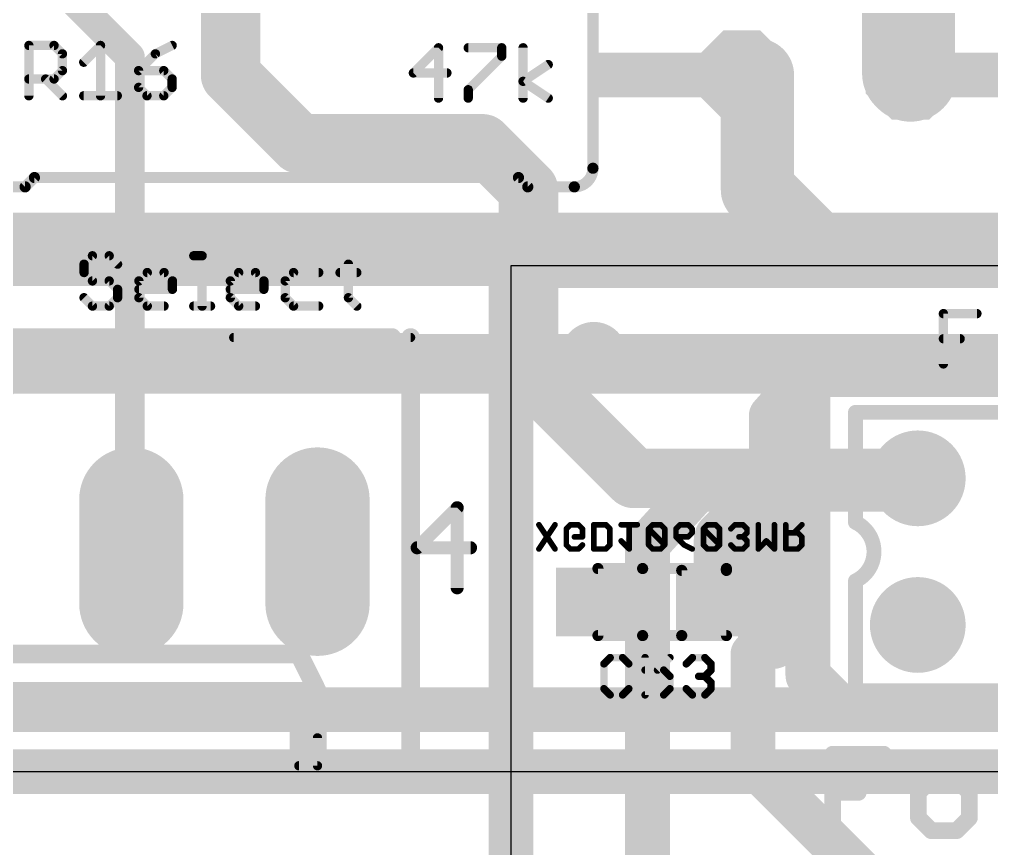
# Model space of a CAD drawing. Header units: inches. Extents: x -5 to 142, y -3 to 122.
# Drawn here: x 23.74 to 37.01, y 33.45 to 44.76 of the extents above; entities that cross this region are included whole.
import ezdxf

# ---------------------------------------------------------------- set-up
doc = ezdxf.new("R2010")
doc.units = ezdxf.units.IN
doc.header["$MEASUREMENT"] = 0
for name, color, linetype in [('1', 22, 'Continuous'), ('15', 22, 'Continuous'), ('16', 175, 'Continuous'), ('17', 82, 'Continuous'), ('18', 82, 'Continuous'), ('2', 175, 'Continuous'), ('20', 7, 'Continuous'), ('21', 253, 'Continuous'), ('22', 253, 'Continuous'), ('25', 253, 'Continuous'), ('26', 253, 'Continuous'), ('27', 253, 'Continuous'), ('51', 253, 'Continuous'), ('52', 253, 'Continuous')]:
    doc.layers.add(name, color=color, linetype=linetype)

# ---------------------------------------------------------------- blocks, each defined once
blk = doc.blocks.new('RECT')
blk.add_solid([(-0.5, -0.5), (0.5, -0.5), (-0.5, 0.5), (0.5, 0.5)])
blk = doc.blocks.new('LONGP100')
at = {"const_width": 1}
blk.add_lwpolyline([(-0.5, 0), (0.5, 0)], dxfattribs=at)
at = {"const_width": 0.5}
for points in [[(-0.5, 0.25, 1), (-0.5, -0.25)], [(0.5, -0.25, 1), (0.5, 0.25)]]:
    blk.add_lwpolyline(points, format="xyb", dxfattribs=at)
blk = doc.blocks.new('ROUNDP')
at = {"const_width": 0.5}
blk.add_lwpolyline([(0, -0.25, 1), (0, 0.25, 1), (0, -0.25)], format="xyb", dxfattribs=at)
blk = doc.blocks.new('OCTAGONP')
at = {"const_width": 0.5}
blk.add_lwpolyline([(-0.25, -0.1036), (-0.25, 0.1036), (-0.1036, 0.25), (0.1036, 0.25), (0.25, 0.1036), (0.25, -0.1036), (0.1036, -0.25), (-0.1036, -0.25), (-0.25, -0.1036), (-0.25, 0.1036)], dxfattribs=at)
blk = doc.blocks.new('ROUNDV')
at = {"const_width": 0.5}
blk.add_lwpolyline([(0, -0.25, 1), (0, 0.25, 1), (0, -0.25)], format="xyb", dxfattribs=at)

msp = doc.modelspace()

# ---------------------------------------------------------------- linework, layer by layer
msp.add_lwpolyline([(137, 106.5), (128, 106.5), (128, 85.5), (109.5, 85.5), (109.5, 80.5), (2, 80.5), (2, 34.5), (127, 34.5), (127, 9.5), (137, 9.5), (137, 34.5), (137, 80.5), (137, 85.5)], close=True)
at = {"layer": '1'}
for points, const_width in [([(26.625, 44), (26.625, 70.6875)], 0.8128), ([(35.875, 47.1875), (35.875, 44.025)], 1.27), ([(35.875, 44.025), (35.9, 44)], 1.27), ([(33.6, 44), (33.8125, 44)], 1), ([(33.8125, 44), (33.8125, 42.4375)], 1), ([(27.5625, 43.0625), (26.625, 44)], 0.8128), ([(30.0625, 43.0625), (27.5625, 43.0625)], 0.8128), ([(30.6875, 42.4375), (30.0625, 43.0625)], 0.8128), ([(30.6875, 39.9375), (30.6875, 42.4375)], 0.8128), ([(33.8125, 42.4375), (34.625, 41.625)], 1), ([(34.625, 41.625), (43.6875, 41.625)], 1), ([(30.45, 11.3), (30.45, 41.4)], 0.6096), ([(30.45, 41.4), (49.55, 41.4)], 0.6096), ([(32.125, 38.5), (30.6875, 39.9375)], 0.8128), ([(36, 38.5), (32.125, 38.5)], 0.8128), ([(35.85, 38.35), (36, 38.5)], 0.6096), ([(32.3125, 37.6), (33, 38.35)], 0.6096), ([(33, 38.35), (35.85, 38.35)], 0.6096), ([(32.3125, 19.35), (32.3125, 37.6)], 0.6096), ([(33.75, 36.1), (34, 36.35)], 0.6096), ([(33.75, 34.6), (33.75, 36.1)], 0.6096), ([(20.7812, 35.3438), (43.7188, 35.3438)], 0.6096), ([(35.3, 33.05), (33.75, 34.6)], 0.6096), ([(127, 34.5), (2, 34.5)], 0.4064)]:
    msp.add_lwpolyline(points, dxfattribs=dict(at, const_width=const_width))
for points, const_width in [([(36.0995, 44.2495, 1), (35.6505, 43.8005)], 0.635), ([(33.6, 44.25, 1), (33.6, 43.75)], 0.5), ([(34.0625, 44, 1), (33.5625, 44)], 0.5), ([(33.8125, 43.75, 1), (33.8125, 44.25)], 0.5), ([(35.6755, 43.7755, 1), (36.1245, 44.2245)], 0.635), ([(26.7687, 44.1437, 1), (26.4813, 43.8563)], 0.4064), ([(35.5575, 44.025, 1), (36.1925, 44.025)], 0.635), ([(26.4218, 44, 1), (26.8282, 44)], 0.4064), ([(27.5625, 43.2657, 1), (27.5625, 42.8593)], 0.4064), ([(27.4188, 42.9188, 1), (27.7062, 43.2062)], 0.4064), ([(30.2062, 43.2062, 1), (29.9188, 42.9188)], 0.4064), ([(30.0625, 42.8593, 1), (30.0625, 43.2657)], 0.4064), ([(30.8907, 42.4375, 1), (30.4843, 42.4375)], 0.4064), ([(33.9893, 42.6143, 1), (33.6357, 42.2607)], 0.5), ([(30.5438, 42.2938, 1), (30.8312, 42.5812)], 0.4064), ([(33.5625, 42.4375, 1), (34.0625, 42.4375)], 0.5), ([(34.625, 41.875, 1), (34.625, 41.375)], 0.5), ([(34.4482, 41.4482, 1), (34.8018, 41.8018)], 0.5), ([(30.6024, 41.4, 1), (30.2976, 41.4)], 0.3048), ([(30.45, 41.5524, 1), (30.45, 41.2476)], 0.3048), ([(30.8312, 40.0812, 1), (30.5438, 39.7938)], 0.4064), ([(30.4843, 39.9375, 1), (30.8907, 39.9375)], 0.4064), ([(32.125, 38.7032, 1), (32.125, 38.2968)], 0.4064), ([(36, 38.2968, 1), (36, 38.7032)], 0.4064), ([(31.9813, 38.3563, 1), (32.2687, 38.6437)], 0.4064), ([(36.1078, 38.3922, 1), (35.8922, 38.6078)], 0.3048), ([(33, 38.5024, 1), (33, 38.1976)], 0.3048), ([(33.1123, 38.247, 1), (32.8877, 38.453)], 0.3048), ([(35.7422, 38.4578, 1), (35.9578, 38.2422)], 0.3048), ([(35.85, 38.1976, 1), (35.85, 38.5024)], 0.3048), ([(32.4649, 37.6, 1), (32.1601, 37.6)], 0.3048), ([(32.2002, 37.703, 1), (32.4248, 37.497)], 0.3048), ([(34.1078, 36.2422, 1), (33.8922, 36.4578)], 0.3048), ([(33.6422, 36.2078, 1), (33.8578, 35.9922)], 0.3048), ([(33.9024, 36.1, 1), (33.5976, 36.1)], 0.3048), ([(33.8578, 34.7078, 1), (33.6422, 34.4922)], 0.3048), ([(33.5976, 34.6, 1), (33.9024, 34.6)], 0.3048)]:
    msp.add_lwpolyline(points, format="xyb", dxfattribs=dict(at, const_width=const_width))
at = {"layer": '15'}
for points, const_width in [([(24.4375, 45.0625), (25.25, 44.25)], 0.4064), ([(25.25, 44.25), (25.25, 37.52)], 0.4064), ([(34.5, 39.9375), (34.6875, 40.125)], 0.6096), ([(34.6875, 40.125), (37.75, 40.125)], 0.6096), ([(34.5, 35.8125), (34.5, 39.9375)], 0.6096), ([(25.25, 37.52), (25.27, 37.5)], 0.4064), ([(34.9688, 35.3438), (34.5, 35.8125)], 0.6096), ([(49.375, 35.3438), (34.9688, 35.3438)], 0.6096), ([(2, 34.5), (127, 34.5)], 0.6096)]:
    msp.add_lwpolyline(points, dxfattribs=dict(at, const_width=const_width))
for points, const_width in [([(25.3516, 44.25, 1), (25.1484, 44.25)], 0.2032), ([(25.1782, 44.1782, 1), (25.3218, 44.3218)], 0.2032), ([(34.6875, 40.2774, 1), (34.6875, 39.9726)], 0.3048), ([(34.7953, 40.0172, 1), (34.5797, 40.2328)], 0.3048), ([(34.3922, 40.0453, 1), (34.6078, 39.8297)], 0.3048), ([(34.6524, 39.9375, 1), (34.3476, 39.9375)], 0.3048), ([(25.3218, 37.5918, 1), (25.1782, 37.4482)], 0.2032), ([(25.1982, 37.4282, 1), (25.3418, 37.5718)], 0.2032), ([(25.1484, 37.52, 1), (25.3516, 37.52)], 0.2032), ([(34.6078, 35.9203, 1), (34.3922, 35.7047)], 0.3048), ([(34.3476, 35.8125, 1), (34.6524, 35.8125)], 0.3048), ([(34.9688, 35.4961, 1), (34.9688, 35.1914)], 0.3048), ([(34.861, 35.236, 1), (35.0765, 35.4515)], 0.3048)]:
    msp.add_lwpolyline(points, format="xyb", dxfattribs=dict(at, const_width=const_width))
at = {"layer": '16'}
for points, const_width in [([(43.0625, 41.625), (11.4375, 41.625)], 1), ([(30.45, 41.4), (49.55, 41.4)], 0.6096), ([(30.45, 11.3), (30.45, 41.4)], 0.6096), ([(22.73, 39.2925), (23.5, 40.0625)], 0.8128), ([(23.5, 40.0625), (41.75, 40.0625)], 0.8128), ([(34, 39.35), (34.5, 39.9125)], 0.6096), ([(34.5, 39.9125), (37.5, 39.9125)], 0.6096), ([(34, 36.35), (34, 39.35)], 0.6096), ([(33.3509, 37.6634), (34.1875, 38.5)], 0.8128), ([(34.1875, 38.5), (36, 38.5)], 0.8128), ([(33.3509, 36.8125), (33.3509, 37.6634)], 0.8128), ([(41.7812, 35.3438), (18.9062, 35.3438)], 0.6096), ([(127, 34.5), (2, 34.5)], 0.4064)]:
    msp.add_lwpolyline(points, dxfattribs=dict(at, const_width=const_width))
for points, const_width in [([(30.45, 41.5524, 1), (30.45, 41.2476)], 0.3048), ([(30.6024, 41.4, 1), (30.2976, 41.4)], 0.3048), ([(23.6437, 39.9188, 1), (23.3563, 40.2062)], 0.4064), ([(34.5, 40.0649, 1), (34.5, 39.7601)], 0.3048), ([(34.6139, 39.8113, 1), (34.3861, 40.0137)], 0.3048), ([(34.1524, 39.35, 1), (33.8476, 39.35)], 0.3048), ([(33.8861, 39.4512, 1), (34.1139, 39.2488)], 0.3048), ([(34.1875, 38.7032, 1), (34.1875, 38.2968)], 0.4064), ([(34.3312, 38.3563, 1), (34.0438, 38.6437)], 0.4064), ([(36, 38.2968, 1), (36, 38.7032)], 0.4064), ([(33.5541, 37.6634, 1), (33.1477, 37.6634)], 0.4064), ([(33.2072, 37.8071, 1), (33.4946, 37.5197)], 0.4064), ([(33.1477, 36.8125, 1), (33.5541, 36.8125)], 0.4064), ([(33.8476, 36.35, 1), (34.1524, 36.35)], 0.3048)]:
    msp.add_lwpolyline(points, format="xyb", dxfattribs=dict(at, const_width=const_width))
at = {"layer": '2', "const_width": 0.6096}
msp.add_lwpolyline([(127, 34.5), (2, 34.5)], dxfattribs=at)
at = {"layer": '20'}
for p, q in [((49.55, 41.4), (30.45, 41.4)), ((30.45, 41.4), (30.45, 11.3)), ((2, 34.5), (127, 34.5))]:
    msp.add_line(p, q, dxfattribs=at)
at = {"layer": '21'}
for points, const_width in [([(31.568, 45.27), (31.568, 42.73)], 0.1524), ([(23.948, 42.603), (23.821, 42.476)], 0.1524), ([(23.948, 42.603), (30.552, 42.603)], 0.1524), ([(30.552, 42.603), (30.679, 42.476)], 0.1524), ([(23.186, 42.476), (23.821, 42.476)], 0.1524), ([(31.314, 42.476), (30.679, 42.476)], 0.1524), ([(18.92, 40.421), (26.667, 40.421)], 0.254), ([(24.635, 40.421), (23.365, 40.421)], 0.254), ([(24.635, 39.786), (24.635, 40.421)], 0.254), ([(24.635, 40.421), (28.445, 40.421)], 0.254), ([(25.905, 40.421), (25.905, 39.786)], 0.254), ([(27.175, 40.421), (25.905, 40.421)], 0.254), ([(29.08, 40.421), (26.667, 40.421)], 0.127), ([(27.175, 39.786), (27.175, 40.421)], 0.254), ([(28.826, 40.421), (28.445, 40.421)], 0.254), ([(28.445, 40.421), (28.445, 39.786)], 0.254), ([(29.08, 37.5), (29.08, 40.421)], 0.254), ([(25.905, 39.786), (24.635, 39.786)], 0.254), ([(28.445, 39.786), (27.175, 39.786)], 0.254), ([(44.85, 39.4), (35.15, 39.4)], 0.2032), ([(35.15, 39.4), (35.15, 37.9)], 0.2032), ([(44.85, 39.4), (35.15, 39.4)], 0.2032), ([(35.15, 39.4), (35.15, 37.9)], 0.2032), ([(29.716, 38.0993), (29.1694, 37.5528)], 0.1778), ([(29.716, 37.0062), (29.716, 38.0993)], 0.1778), ([(29.08, 37.5), (29.08, 34.579)], 0.254), ([(29.1694, 37.5528), (29.8982, 37.5528)], 0.1778), ([(35.15, 37.1), (35.15, 35.6)], 0.2032), ([(35.15, 37.1), (35.15, 35.6)], 0.2032), ([(27.556, 36.103), (20.444, 36.103)], 0.254), ([(27.81, 35.595), (27.556, 36.103)], 0.254), ([(27.556, 35.595), (20.444, 35.595)], 0.254), ([(27.81, 35.595), (27.556, 35.595)], 0.254), ([(27.556, 34.579), (27.556, 35.595)], 0.254), ([(27.81, 35.595), (27.81, 34.579)], 0.254), ([(35.15, 35.6), (44.85, 35.6)], 0.2032), ([(35.15, 35.6), (44.85, 35.6)], 0.2032), ([(27.81, 34.96), (27.81, 34.579)], 0.127), ([(18.92, 34.579), (26.54, 34.579)], 0.254), ([(27.81, 34.579), (26.54, 34.579)], 0.254), ([(27.556, 34.579), (27.81, 34.579)], 0.127), ([(29.08, 34.579), (27.81, 34.579)], 0.254)]:
    msp.add_lwpolyline(points, dxfattribs=dict(at, const_width=const_width))
for points, const_width in [([(31.314, 42.476, 0.4142), (31.568, 42.73)], 0.1524), ([(31.6061, 42.73, 1), (31.5299, 42.73)], 0.0762), ([(31.5299, 42.73, 1), (31.6061, 42.73)], 0.0762), ([(23.948, 42.6411, 1), (23.948, 42.5649)], 0.0762), ([(23.9749, 42.5761, 1), (23.9211, 42.6299)], 0.0762), ([(30.5789, 42.6299, 1), (30.5251, 42.5761)], 0.0762), ([(30.552, 42.5649, 1), (30.552, 42.6411)], 0.0762), ([(23.7941, 42.5029, 1), (23.8479, 42.4491)], 0.0762), ([(23.821, 42.4379, 1), (23.821, 42.5141)], 0.0762), ([(30.679, 42.5141, 1), (30.679, 42.4379)], 0.0762), ([(30.6521, 42.4491, 1), (30.7059, 42.5029)], 0.0762), ([(31.314, 42.5141, 1), (31.314, 42.4379)], 0.0762), ([(31.314, 42.4379, 1), (31.314, 42.5141)], 0.0762), ([(24.6985, 40.421, 1), (24.5715, 40.421)], 0.127), ([(24.635, 40.4845, 1), (24.635, 40.3575)], 0.127), ([(24.635, 40.3575, 1), (24.635, 40.4845)], 0.127), ([(25.9685, 40.421, 1), (25.8415, 40.421)], 0.127), ([(25.905, 40.4845, 1), (25.905, 40.3575)], 0.127), ([(26.667, 40.3575, 1), (26.667, 40.4845)], 0.127), ([(26.667, 40.4527, 1), (26.667, 40.3893)], 0.0635), ([(27.2385, 40.421, 1), (27.1115, 40.421)], 0.127), ([(27.175, 40.3575, 1), (27.175, 40.4845)], 0.127), ([(28.445, 40.4845, 1), (28.445, 40.3575)], 0.127), ([(28.5085, 40.421, 1), (28.3815, 40.421)], 0.127), ([(28.445, 40.3575, 1), (28.445, 40.4845)], 0.127), ([(28.826, 40.3575, 1), (28.826, 40.4845)], 0.127), ([(29.1435, 40.421, 1), (29.0165, 40.421)], 0.127), ([(29.08, 40.3893, 1), (29.08, 40.4527)], 0.0635), ([(24.635, 39.8495, 1), (24.635, 39.7225)], 0.127), ([(24.5715, 39.786, 1), (24.6985, 39.786)], 0.127), ([(25.8415, 39.786, 1), (25.9685, 39.786)], 0.127), ([(25.905, 39.7225, 1), (25.905, 39.8495)], 0.127), ([(27.175, 39.8495, 1), (27.175, 39.7225)], 0.127), ([(27.1115, 39.786, 1), (27.2385, 39.786)], 0.127), ([(28.3815, 39.786, 1), (28.5085, 39.786)], 0.127), ([(28.445, 39.7225, 1), (28.445, 39.8495)], 0.127), ([(35.15, 39.4508, 1), (35.15, 39.3492)], 0.1016), ([(35.2008, 39.4, 1), (35.0992, 39.4)], 0.1016), ([(35.15, 39.4508, 1), (35.15, 39.3492)], 0.1016), ([(35.2008, 39.4, 1), (35.0992, 39.4)], 0.1016), ([(29.7604, 38.0993, 1), (29.6715, 38.0993)], 0.0889), ([(29.7474, 38.0679, 1), (29.6845, 38.1308)], 0.0889), ([(35.15, 37.1, 0.6321), (35.15, 37.9)], 0.2032), ([(35.1718, 37.9459, 1), (35.1282, 37.8541)], 0.1016), ([(35.15, 37.1, 0.6321), (35.15, 37.9)], 0.2032), ([(35.1718, 37.9459, 1), (35.1282, 37.8541)], 0.1016), ([(35.0992, 37.9, 1), (35.2008, 37.9)], 0.1016), ([(35.0992, 37.9, 1), (35.2008, 37.9)], 0.1016), ([(29.1435, 37.5, 1), (29.0165, 37.5)], 0.127), ([(29.0165, 37.5, 1), (29.1435, 37.5)], 0.127), ([(29.1694, 37.5972, 1), (29.1694, 37.5083)], 0.0889), ([(29.138, 37.5842, 1), (29.2008, 37.5213)], 0.0889), ([(29.8982, 37.5083, 1), (29.8982, 37.5972)], 0.0889), ([(35.2008, 37.1, 1), (35.0992, 37.1)], 0.1016), ([(35.2008, 37.1, 1), (35.0992, 37.1)], 0.1016), ([(35.1282, 37.1459, 1), (35.1718, 37.0541)], 0.1016), ([(35.1282, 37.1459, 1), (35.1718, 37.0541)], 0.1016), ([(29.6715, 37.0062, 1), (29.7604, 37.0062)], 0.0889), ([(27.6128, 36.1314, 1), (27.4992, 36.0746)], 0.127), ([(27.556, 36.0395, 1), (27.556, 36.1665)], 0.127), ([(27.556, 35.6585, 1), (27.556, 35.5315)], 0.127), ([(27.6195, 35.595, 1), (27.4925, 35.595)], 0.127), ([(27.556, 35.5315, 1), (27.556, 35.6585)], 0.127), ([(27.8735, 35.595, 1), (27.7465, 35.595)], 0.127), ([(27.7532, 35.5666, 1), (27.8668, 35.6234)], 0.127), ([(27.81, 35.5315, 1), (27.81, 35.6585)], 0.127), ([(35.15, 35.6508, 1), (35.15, 35.5492)], 0.1016), ([(35.15, 35.6508, 1), (35.15, 35.5492)], 0.1016), ([(35.0992, 35.6, 1), (35.2008, 35.6)], 0.1016), ([(35.0992, 35.6, 1), (35.2008, 35.6)], 0.1016), ([(27.8418, 34.96, 1), (27.7783, 34.96)], 0.0635), ([(26.54, 34.6425, 1), (26.54, 34.5155)], 0.127), ([(26.54, 34.5155, 1), (26.54, 34.6425)], 0.127), ([(27.4925, 34.579, 1), (27.6195, 34.579)], 0.127), ([(27.556, 34.6108, 1), (27.556, 34.5473)], 0.0635), ([(27.81, 34.6425, 1), (27.81, 34.5155)], 0.127), ([(27.7465, 34.579, 1), (27.8735, 34.579)], 0.127), ([(27.81, 34.5155, 1), (27.81, 34.6425)], 0.127), ([(27.81, 34.5473, 1), (27.81, 34.6108)], 0.0635), ([(29.0165, 34.579, 1), (29.1435, 34.579)], 0.127), ([(29.08, 34.5155, 1), (29.08, 34.6425)], 0.127), ([(27.7783, 34.579, 1), (27.8418, 34.579)], 0.0635)]:
    msp.add_lwpolyline(points, format="xyb", dxfattribs=dict(at, const_width=const_width))
at = {"layer": '22', "const_width": 0.0381}
for points in [[(30.8465, 37.8775, 1), (30.8147, 37.8563)], [(31.0668, 37.8563, 1), (31.0351, 37.8775)], [(31.1913, 37.8253, 1), (31.2183, 37.7984)], [(31.2239, 37.8118, 1), (31.1858, 37.8118)], [(31.2599, 37.886, 1), (31.2599, 37.8479)], [(31.2734, 37.8534, 1), (31.2464, 37.8804)], [(31.3835, 37.8804, 1), (31.3566, 37.8534)], [(31.37, 37.8479, 1), (31.37, 37.886)], [(31.4442, 37.8118, 1), (31.4061, 37.8118)], [(31.4117, 37.7984, 1), (31.4386, 37.8253)], [(31.579, 37.886, 1), (31.579, 37.8479)], [(31.5981, 37.8669, 1), (31.56, 37.8669)], [(31.7577, 37.8804, 1), (31.7308, 37.8534)], [(31.7443, 37.8479, 1), (31.7443, 37.886)], [(31.8184, 37.8118, 1), (31.7803, 37.8118)], [(31.7859, 37.7984, 1), (31.8128, 37.8253)], [(31.9532, 37.886, 1), (31.9532, 37.8479)], [(32.0824, 37.8669, 1), (32.0443, 37.8669)], [(32.1735, 37.8479, 1), (32.1735, 37.886)], [(32.3465, 37.8118, 1), (32.3084, 37.8118)], [(32.3409, 37.8253, 1), (32.314, 37.7984)], [(32.314, 37.8253, 1), (32.3409, 37.7984)], [(32.3825, 37.886, 1), (32.3825, 37.8479)], [(32.396, 37.8534, 1), (32.369, 37.8804)], [(32.5061, 37.8804, 1), (32.4792, 37.8534)], [(32.4927, 37.8479, 1), (32.4927, 37.886)], [(32.5668, 37.8118, 1), (32.5287, 37.8118)], [(32.5343, 37.7984, 1), (32.5612, 37.8253)], [(32.7207, 37.8118, 1), (32.6826, 37.8118)], [(32.6882, 37.8253, 1), (32.7151, 37.7984)], [(32.7567, 37.886, 1), (32.7567, 37.8479)], [(32.7702, 37.8534, 1), (32.7432, 37.8804)], [(32.8803, 37.8804, 1), (32.8534, 37.8534)], [(32.8669, 37.8479, 1), (32.8669, 37.886)], [(32.941, 37.8118, 1), (32.9029, 37.8118)], [(32.9085, 37.7984, 1), (32.9354, 37.8253)], [(33.0949, 37.8118, 1), (33.0568, 37.8118)], [(33.0893, 37.8253, 1), (33.0624, 37.7984)], [(33.0624, 37.8253, 1), (33.0893, 37.7984)], [(33.1309, 37.886, 1), (33.1309, 37.8479)], [(33.1444, 37.8534, 1), (33.1174, 37.8804)], [(33.2545, 37.8804, 1), (33.2276, 37.8534)], [(33.2411, 37.8479, 1), (33.2411, 37.886)], [(33.3152, 37.8118, 1), (33.2771, 37.8118)], [(33.2827, 37.7984, 1), (33.3096, 37.8253)], [(33.4366, 37.8253, 1), (33.4635, 37.7984)], [(33.5051, 37.886, 1), (33.5051, 37.8479)], [(33.5186, 37.8534, 1), (33.4917, 37.8804)], [(33.6288, 37.8804, 1), (33.6018, 37.8534)], [(33.6153, 37.8479, 1), (33.6153, 37.886)], [(33.6894, 37.8118, 1), (33.6513, 37.8118)], [(33.6569, 37.7984, 1), (33.6838, 37.8253)], [(33.8433, 37.8669, 1), (33.8052, 37.8669)], [(34.0636, 37.8669, 1), (34.0255, 37.8669)], [(34.2175, 37.8669, 1), (34.1794, 37.8669)], [(34.4322, 37.8534, 1), (34.4053, 37.8804)], [(31.315, 37.7207, 1), (31.315, 37.6826)], [(31.4061, 37.7017, 1), (31.4442, 37.7017)], [(31.4251, 37.6826, 1), (31.4251, 37.7207)], [(31.9667, 37.6601, 1), (31.9397, 37.6331)], [(32.7016, 37.7207, 1), (32.7016, 37.6826)], [(32.7151, 37.7151, 1), (32.6882, 37.6882)], [(32.6826, 37.7017, 1), (32.7207, 37.7017)], [(32.8534, 37.7151, 1), (32.8803, 37.6882)], [(32.8669, 37.6826, 1), (32.8669, 37.7207)], [(32.9029, 37.7567, 1), (32.941, 37.7567)], [(32.9354, 37.7433, 1), (32.9085, 37.7702)], [(33.5602, 37.7207, 1), (33.5602, 37.6826)], [(33.6288, 37.7151, 1), (33.6018, 37.6882)], [(33.6018, 37.7151, 1), (33.6288, 37.6882)], [(33.6153, 37.6826, 1), (33.6153, 37.7207)], [(33.6513, 37.7567, 1), (33.6894, 37.7567)], [(33.6894, 37.6466, 1), (33.6513, 37.6466)], [(33.6838, 37.7433, 1), (33.6569, 37.7702)], [(33.6569, 37.6331, 1), (33.6838, 37.6601)], [(33.9479, 37.6601, 1), (33.9209, 37.6331)], [(33.9479, 37.6331, 1), (33.9209, 37.6601)], [(34.1985, 37.7758, 1), (34.1985, 37.7377)], [(34.2951, 37.7702, 1), (34.3221, 37.7433)], [(34.3772, 37.7702, 1), (34.3502, 37.7433)], [(34.3637, 37.7377, 1), (34.3637, 37.7758)], [(34.4378, 37.7017, 1), (34.3997, 37.7017)], [(34.4053, 37.6882, 1), (34.4322, 37.7151)], [(30.8147, 37.547, 1), (30.8465, 37.5259)], [(31.0351, 37.5259, 1), (31.0668, 37.547)], [(31.2183, 37.605, 1), (31.1913, 37.578)], [(31.1858, 37.5915, 1), (31.2239, 37.5915)], [(31.2599, 37.5555, 1), (31.2599, 37.5174)], [(31.2464, 37.5229, 1), (31.2734, 37.5499)], [(31.3566, 37.5499, 1), (31.3835, 37.5229)], [(31.37, 37.5174, 1), (31.37, 37.5555)], [(31.4386, 37.578, 1), (31.4117, 37.605)], [(31.579, 37.5555, 1), (31.579, 37.5174)], [(31.56, 37.5364, 1), (31.5981, 37.5364)], [(31.7308, 37.5499, 1), (31.7577, 37.5229)], [(31.7443, 37.5174, 1), (31.7443, 37.5555)], [(31.7803, 37.5915, 1), (31.8184, 37.5915)], [(31.8128, 37.578, 1), (31.7859, 37.605)], [(32.0443, 37.5364, 1), (32.0824, 37.5364)], [(32.0499, 37.5229, 1), (32.0768, 37.5499)], [(32.3409, 37.605, 1), (32.314, 37.578)], [(32.3084, 37.5915, 1), (32.3465, 37.5915)], [(32.3825, 37.5555, 1), (32.3825, 37.5174)], [(32.369, 37.5229, 1), (32.396, 37.5499)], [(32.4792, 37.5499, 1), (32.5061, 37.5229)], [(32.4927, 37.5174, 1), (32.4927, 37.5555)], [(32.5287, 37.5915, 1), (32.5668, 37.5915)], [(32.5612, 37.578, 1), (32.5343, 37.605)], [(32.5343, 37.578, 1), (32.5612, 37.605)], [(32.8203, 37.6085, 1), (32.8033, 37.5745)], [(32.7983, 37.578, 1), (32.8253, 37.605)], [(32.9134, 37.5194, 1), (32.9305, 37.5535)], [(33.0893, 37.605, 1), (33.0624, 37.578)], [(33.0568, 37.5915, 1), (33.0949, 37.5915)], [(33.1309, 37.5555, 1), (33.1309, 37.5174)], [(33.1174, 37.5229, 1), (33.1444, 37.5499)], [(33.2276, 37.5499, 1), (33.2545, 37.5229)], [(33.2411, 37.5174, 1), (33.2411, 37.5555)], [(33.2771, 37.5915, 1), (33.3152, 37.5915)], [(33.3096, 37.578, 1), (33.2827, 37.605)], [(33.2827, 37.578, 1), (33.3096, 37.605)], [(33.4635, 37.605, 1), (33.4366, 37.578)], [(33.5051, 37.5555, 1), (33.5051, 37.5174)], [(33.4917, 37.5229, 1), (33.5186, 37.5499)], [(33.6018, 37.5499, 1), (33.6288, 37.5229)], [(33.6153, 37.5174, 1), (33.6153, 37.5555)], [(33.6513, 37.5915, 1), (33.6894, 37.5915)], [(33.6838, 37.578, 1), (33.6569, 37.605)], [(33.8108, 37.5499, 1), (33.8377, 37.5229)], [(33.8052, 37.5364, 1), (33.8433, 37.5364)], [(34.0255, 37.5364, 1), (34.0636, 37.5364)], [(34.0311, 37.5229, 1), (34.058, 37.5499)], [(34.1985, 37.5555, 1), (34.1985, 37.5174)], [(34.1794, 37.5364, 1), (34.2175, 37.5364)], [(34.3502, 37.5499, 1), (34.3772, 37.5229)], [(34.3637, 37.5174, 1), (34.3637, 37.5555)], [(34.3997, 37.5915, 1), (34.4378, 37.5915)], [(34.4322, 37.578, 1), (34.4053, 37.605)]]:
    msp.add_lwpolyline(points, format="xyb", dxfattribs=at)
at = {"layer": '22', "const_width": 0.0762}
for points in [[(30.8306, 37.5364), (31.0509, 37.8669)], [(31.0509, 37.5364), (30.8306, 37.8669)], [(31.2048, 37.8118), (31.2599, 37.8669)], [(31.2048, 37.5915), (31.2048, 37.8118)], [(31.2599, 37.8669), (31.37, 37.8669)], [(31.37, 37.8669), (31.4251, 37.8118)], [(31.4251, 37.8118), (31.4251, 37.7017)], [(31.579, 37.5364), (31.579, 37.8669)], [(31.579, 37.8669), (31.7443, 37.8669)], [(31.7443, 37.8669), (31.7993, 37.8118)], [(31.7993, 37.8118), (31.7993, 37.5915)], [(31.9532, 37.8669), (32.1735, 37.8669)], [(32.0634, 37.5364), (32.0634, 37.8669)], [(32.3825, 37.8669), (32.3274, 37.8118)], [(32.3274, 37.8118), (32.3274, 37.5915)], [(32.3274, 37.8118), (32.5477, 37.5915)], [(32.4927, 37.8669), (32.3825, 37.8669)], [(32.5477, 37.8118), (32.4927, 37.8669)], [(32.5477, 37.5915), (32.5477, 37.8118)], [(32.7016, 37.8118), (32.7567, 37.8669)], [(32.7016, 37.7017), (32.7016, 37.8118)], [(32.7567, 37.8669), (32.8669, 37.8669)], [(32.8669, 37.8669), (32.922, 37.8118)], [(32.922, 37.8118), (32.922, 37.7567)], [(33.1309, 37.8669), (33.0758, 37.8118)], [(33.0758, 37.8118), (33.0758, 37.5915)], [(33.0758, 37.8118), (33.2962, 37.5915)], [(33.2411, 37.8669), (33.1309, 37.8669)], [(33.2962, 37.8118), (33.2411, 37.8669)], [(33.2962, 37.5915), (33.2962, 37.8118)], [(33.5051, 37.8669), (33.45, 37.8118)], [(33.6153, 37.8669), (33.5051, 37.8669)], [(33.6704, 37.8118), (33.6153, 37.8669)], [(33.6704, 37.7567), (33.6704, 37.8118)], [(33.8243, 37.8669), (33.8243, 37.5364)], [(34.0446, 37.5364), (34.0446, 37.8669)], [(34.1985, 37.8669), (34.1985, 37.5364)], [(34.3086, 37.7567), (34.4188, 37.8669)], [(31.4251, 37.7017), (31.315, 37.7017)], [(31.9532, 37.6466), (32.0634, 37.5364)], [(32.8118, 37.5915), (32.7016, 37.7017)], [(32.8669, 37.7017), (32.7016, 37.7017)], [(32.922, 37.7567), (32.8669, 37.7017)], [(33.6153, 37.7017), (33.5602, 37.7017)], [(33.6153, 37.7017), (33.6704, 37.7567)], [(33.6704, 37.6466), (33.6153, 37.7017)], [(33.6704, 37.5915), (33.6704, 37.6466)], [(33.8243, 37.5364), (33.9344, 37.6466)], [(33.9344, 37.6466), (34.0446, 37.5364)], [(34.3637, 37.7567), (34.1985, 37.7567)], [(34.4188, 37.7017), (34.3637, 37.7567)], [(34.4188, 37.5915), (34.4188, 37.7017)], [(31.2599, 37.5364), (31.2048, 37.5915)], [(31.37, 37.5364), (31.2599, 37.5364)], [(31.4251, 37.5915), (31.37, 37.5364)], [(31.7443, 37.5364), (31.579, 37.5364)], [(31.7993, 37.5915), (31.7443, 37.5364)], [(32.3274, 37.5915), (32.3825, 37.5364)], [(32.3825, 37.5364), (32.4927, 37.5364)], [(32.4927, 37.5364), (32.5477, 37.5915)], [(32.922, 37.5364), (32.8118, 37.5915)], [(33.0758, 37.5915), (33.1309, 37.5364)], [(33.1309, 37.5364), (33.2411, 37.5364)], [(33.2411, 37.5364), (33.2962, 37.5915)], [(33.45, 37.5915), (33.5051, 37.5364)], [(33.5051, 37.5364), (33.6153, 37.5364)], [(33.6153, 37.5364), (33.6704, 37.5915)], [(34.1985, 37.5364), (34.3637, 37.5364)], [(34.3637, 37.5364), (34.4188, 37.5915)]]:
    msp.add_lwpolyline(points, dxfattribs=at)
at = {"layer": '25', "const_width": 0.127}
for points in [[(23.8725, 43.7185), (23.8725, 44.4049)], [(23.8725, 44.4049), (24.2157, 44.4049)], [(24.2157, 44.4049), (24.3301, 44.2905)], [(24.6209, 44.1761), (24.8497, 44.4049)], [(24.8497, 44.4049), (24.8497, 43.7185)], [(25.8269, 44.4049), (25.5981, 44.2905)], [(24.3301, 44.2905), (24.3301, 44.0617)], [(25.5981, 44.2905), (25.3693, 44.0617)], [(24.3301, 44.0617), (24.2157, 43.9473)], [(25.3693, 44.0617), (25.3693, 43.8329)], [(25.7125, 44.0617), (25.3693, 44.0617)], [(25.8269, 43.9473), (25.7125, 44.0617)], [(24.2157, 43.9473), (23.8725, 43.9473)], [(24.1013, 43.9473), (24.3301, 43.7185)], [(25.8269, 43.8329), (25.8269, 43.9473)], [(24.6209, 43.7185), (25.0785, 43.7185)], [(25.3693, 43.8329), (25.4837, 43.7185)], [(25.4837, 43.7185), (25.7125, 43.7185)], [(25.7125, 43.7185), (25.8269, 43.8329)]]:
    msp.add_lwpolyline(points, dxfattribs=at)
at = {"layer": '25', "const_width": 0.0635}
for points in [[(23.8725, 44.4366, 1), (23.8725, 44.3731)], [(23.9043, 44.4049, 1), (23.8408, 44.4049)], [(24.2381, 44.4273, 1), (24.1932, 44.3824)], [(24.2157, 44.3731, 1), (24.2157, 44.4366)], [(24.8815, 44.4049, 1), (24.818, 44.4049)], [(24.8722, 44.3824, 1), (24.8273, 44.4273)], [(25.8411, 44.3765, 1), (25.8127, 44.4333)], [(24.3618, 44.2905, 1), (24.2983, 44.2905)], [(24.3076, 44.268, 1), (24.3525, 44.3129)], [(25.5839, 44.3189, 1), (25.6123, 44.2621)], [(25.6206, 44.268, 1), (25.5757, 44.3129)], [(24.5985, 44.1985, 1), (24.6434, 44.1536)], [(24.2983, 44.0617, 1), (24.3618, 44.0617)], [(24.3525, 44.0392, 1), (24.3076, 44.0841)], [(25.4011, 44.0617, 1), (25.3376, 44.0617)], [(25.3693, 44.0934, 1), (25.3693, 44.0299)], [(25.3469, 44.0841, 1), (25.3918, 44.0392)], [(25.735, 44.0841, 1), (25.6901, 44.0392)], [(25.7125, 44.0299, 1), (25.7125, 44.0934)], [(23.8725, 43.979, 1), (23.8725, 43.9155)], [(24.1237, 43.9697, 1), (24.0788, 43.9248)], [(24.1932, 43.9697, 1), (24.2381, 43.9248)], [(24.2157, 43.9155, 1), (24.2157, 43.979)], [(25.8587, 43.9473, 1), (25.7952, 43.9473)], [(25.8045, 43.9248, 1), (25.8494, 43.9697)], [(24.3076, 43.696, 1), (24.3525, 43.741)], [(24.6209, 43.7503, 1), (24.6209, 43.6867)], [(25.0785, 43.6867, 1), (25.0785, 43.7503)], [(25.3376, 43.8329, 1), (25.4011, 43.8329)], [(25.3918, 43.8553, 1), (25.3469, 43.8104)], [(25.4837, 43.7503, 1), (25.4837, 43.6867)], [(25.4613, 43.696, 1), (25.5062, 43.741)], [(25.6901, 43.741, 1), (25.735, 43.696)], [(25.7125, 43.6867, 1), (25.7125, 43.7503)], [(25.7952, 43.8329, 1), (25.8587, 43.8329)], [(25.8494, 43.8104, 1), (25.8045, 43.8553)], [(23.8408, 43.7185, 1), (23.9043, 43.7185)], [(24.818, 43.7185, 1), (24.8815, 43.7185)]]:
    msp.add_lwpolyline(points, format="xyb", dxfattribs=at)
at = {"layer": '26', "const_width": 0.1016}
for points in [[(31.7183, 35.9695), (31.803, 36.0542)], [(31.803, 36.0542), (31.9725, 36.0542)], [(31.9725, 36.0542), (32.0573, 35.9695)], [(32.2796, 36.0542), (32.2796, 35.5458)], [(32.4491, 35.8847), (32.6186, 36.0542)], [(32.9257, 36.0542), (32.8409, 35.9695)], [(33.0951, 36.0542), (32.9257, 36.0542)], [(33.1799, 35.9695), (33.0951, 36.0542)], [(31.7183, 35.6305), (31.7183, 35.9695)], [(33.1799, 35.8847), (33.1799, 35.9695)], [(32.5338, 35.8847), (32.2796, 35.8847)], [(32.6186, 35.8), (32.5338, 35.8847)], [(32.6186, 35.6305), (32.6186, 35.8)], [(33.0951, 35.8), (33.0104, 35.8)], [(33.0951, 35.8), (33.1799, 35.8847)], [(33.1799, 35.7152), (33.0951, 35.8)], [(31.803, 35.5458), (31.7183, 35.6305)], [(32.0573, 35.6305), (31.9725, 35.5458)], [(32.5338, 35.5458), (32.6186, 35.6305)], [(32.8409, 35.6305), (32.9257, 35.5458)], [(33.0951, 35.5458), (33.1799, 35.6305)], [(33.1799, 35.6305), (33.1799, 35.7152)], [(31.9725, 35.5458), (31.803, 35.5458)], [(32.2796, 35.5458), (32.5338, 35.5458)], [(32.9257, 35.5458), (33.0951, 35.5458)]]:
    msp.add_lwpolyline(points, dxfattribs=at)
at = {"layer": '26', "const_width": 0.0508}
for points in [[(31.803, 36.0796, 1), (31.803, 36.0288)], [(31.821, 36.0362, 1), (31.7851, 36.0722)], [(31.9905, 36.0722, 1), (31.9546, 36.0362)], [(31.9725, 36.0288, 1), (31.9725, 36.0796)], [(32.305, 36.0542, 1), (32.2542, 36.0542)], [(32.6365, 36.0362, 1), (32.6006, 36.0722)], [(32.9257, 36.0796, 1), (32.9257, 36.0288)], [(32.9436, 36.0362, 1), (32.9077, 36.0722)], [(33.1131, 36.0722, 1), (33.0772, 36.0362)], [(33.0951, 36.0288, 1), (33.0951, 36.0796)], [(31.7437, 35.9695, 1), (31.6929, 35.9695)], [(31.7003, 35.9874, 1), (31.7363, 35.9515)], [(32.0393, 35.9515, 1), (32.0752, 35.9874)], [(32.823, 35.9874, 1), (32.8589, 35.9515)], [(33.2053, 35.9695, 1), (33.1545, 35.9695)], [(33.1619, 35.9515, 1), (33.1978, 35.9874)], [(32.2796, 35.9101, 1), (32.2796, 35.8593)], [(32.4311, 35.9027, 1), (32.467, 35.8668)], [(32.5518, 35.9027, 1), (32.5159, 35.8668)], [(32.5338, 35.8593, 1), (32.5338, 35.9101)], [(32.644, 35.8, 1), (32.5932, 35.8)], [(32.6006, 35.782, 1), (32.6365, 35.8179)], [(33.0104, 35.8254, 1), (33.0104, 35.7746)], [(33.1131, 35.8179, 1), (33.0772, 35.782)], [(33.0772, 35.8179, 1), (33.1131, 35.782)], [(33.0951, 35.7746, 1), (33.0951, 35.8254)], [(33.1545, 35.8847, 1), (33.2053, 35.8847)], [(33.1978, 35.8668, 1), (33.1619, 35.9027)], [(31.7363, 35.6485, 1), (31.7003, 35.6125)], [(32.0752, 35.6125, 1), (32.0393, 35.6485)], [(32.6365, 35.6125, 1), (32.6006, 35.6485)], [(32.8589, 35.6485, 1), (32.823, 35.6125)], [(33.2053, 35.7152, 1), (33.1545, 35.7152)], [(33.1619, 35.6973, 1), (33.1978, 35.7332)], [(33.1978, 35.6125, 1), (33.1619, 35.6485)], [(31.6929, 35.6305, 1), (31.7437, 35.6305)], [(31.803, 35.5712, 1), (31.803, 35.5204)], [(31.7851, 35.5278, 1), (31.821, 35.5637)], [(31.9546, 35.5637, 1), (31.9905, 35.5278)], [(31.9725, 35.5204, 1), (31.9725, 35.5712)], [(32.2796, 35.5712, 1), (32.2796, 35.5204)], [(32.2542, 35.5458, 1), (32.305, 35.5458)], [(32.5159, 35.5637, 1), (32.5518, 35.5278)], [(32.5338, 35.5204, 1), (32.5338, 35.5712)], [(32.5932, 35.6305, 1), (32.644, 35.6305)], [(32.9257, 35.5712, 1), (32.9257, 35.5204)], [(32.9077, 35.5278, 1), (32.9436, 35.5637)], [(33.0772, 35.5637, 1), (33.1131, 35.5278)], [(33.0951, 35.5204, 1), (33.0951, 35.5712)], [(33.1545, 35.6305, 1), (33.2053, 35.6305)]]:
    msp.add_lwpolyline(points, format="xyb", dxfattribs=at)
at = {"layer": '27'}
for points, const_width in [([(29.4612, 44.3729), (29.118, 44.0297)], 0.127), ([(29.4612, 43.6865), (29.4612, 44.3729)], 0.127), ([(29.8664, 44.3729), (30.324, 44.3729)], 0.127), ([(30.324, 44.3729), (30.324, 44.2585)], 0.127), ([(30.6148, 43.6865), (30.6148, 44.3729)], 0.127), ([(30.324, 44.2585), (29.8664, 43.8009)], 0.127), ([(30.6148, 43.9153), (30.958, 44.1441)], 0.127), ([(29.118, 44.0297), (29.5756, 44.0297)], 0.127), ([(30.958, 43.6865), (30.6148, 43.9153)], 0.127), ([(29.8664, 43.8009), (29.8664, 43.6865)], 0.127), ([(24.7394, 41.536), (24.6251, 41.4216)], 0.127), ([(24.9682, 41.536), (24.7394, 41.536)], 0.127), ([(25.0826, 41.4216), (24.9682, 41.536)], 0.127), ([(26.1219, 41.536), (26.2363, 41.536)], 0.127), ([(26.2363, 41.536), (26.2363, 40.8496)], 0.127), ([(24.6251, 41.4216), (24.6251, 41.3072)], 0.127), ([(28.2321, 41.4216), (28.2321, 40.964)], 0.127), ([(24.6251, 41.3072), (24.7394, 41.1928)], 0.127), ([(24.7394, 41.1928), (24.9682, 41.1928)], 0.127), ([(24.9682, 41.1928), (25.0826, 41.0784)], 0.127), ([(25.3735, 41.1928), (25.4879, 41.3072)], 0.127), ([(25.3735, 40.964), (25.3735, 41.1928)], 0.127), ([(25.4879, 41.3072), (25.7167, 41.3072)], 0.127), ([(25.7167, 41.3072), (25.8311, 41.1928)], 0.127), ([(25.8311, 41.1928), (25.8311, 41.0784)], 0.127), ([(26.6208, 41.1928), (26.7352, 41.3072)], 0.127), ([(26.6208, 40.964), (26.6208, 41.1928)], 0.127), ([(26.7352, 41.3072), (26.964, 41.3072)], 0.127), ([(26.964, 41.3072), (27.0784, 41.1928)], 0.127), ([(27.0784, 41.1928), (27.0784, 41.0784)], 0.127), ([(27.4836, 41.3072), (27.3692, 41.1928)], 0.127), ([(27.3692, 41.1928), (27.3692, 40.964)], 0.127), ([(27.8268, 41.3072), (27.4836, 41.3072)], 0.127), ([(28.1177, 41.3072), (28.3465, 41.3072)], 0.127), ([(25.0826, 41.0784), (25.0826, 40.964)], 0.127), ([(25.8311, 41.0784), (25.3735, 41.0784)], 0.127), ([(27.0784, 41.0784), (26.6208, 41.0784)], 0.127), ([(24.7394, 40.8496), (24.6251, 40.964)], 0.127), ([(25.0826, 40.964), (24.9682, 40.8496)], 0.127), ([(25.4879, 40.8496), (25.3735, 40.964)], 0.127), ([(26.7352, 40.8496), (26.6208, 40.964)], 0.127), ([(27.3692, 40.964), (27.4836, 40.8496)], 0.127), ([(28.2321, 40.964), (28.3465, 40.8496)], 0.127), ([(24.9682, 40.8496), (24.7394, 40.8496)], 0.127), ([(25.7167, 40.8496), (25.4879, 40.8496)], 0.127), ([(26.1219, 40.8496), (26.3507, 40.8496)], 0.127), ([(26.964, 40.8496), (26.7352, 40.8496)], 0.127), ([(27.4836, 40.8496), (27.8268, 40.8496)], 0.127), ([(36.3493, 40.0607), (36.3493, 40.7471)], 0.127), ([(36.3493, 40.7471), (36.8069, 40.7471)], 0.127), ([(36.3493, 40.4039), (36.5781, 40.4039)], 0.127), ([(34.8397, 33.6943), (34.8397, 34.7366)], 0.2286), ([(34.8397, 34.7366), (35.5346, 34.7366)], 0.2286), ([(36.1828, 34.3892), (36.0091, 34.2154)], 0.2286), ([(36.5302, 34.3892), (36.1828, 34.3892)], 0.2286), ([(36.704, 34.2154), (36.5302, 34.3892)], 0.2286), ([(34.8397, 34.2154), (35.1871, 34.2154)], 0.2286), ([(36.0091, 34.2154), (36.0091, 33.868)], 0.2286), ([(36.704, 33.868), (36.704, 34.2154)], 0.2286), ([(36.0091, 33.868), (36.1828, 33.6943)], 0.2286), ([(36.5302, 33.6943), (36.704, 33.868)], 0.2286), ([(36.1828, 33.6943), (36.5302, 33.6943)], 0.2286)]:
    msp.add_lwpolyline(points, dxfattribs=dict(at, const_width=const_width))
for points, const_width in [([(29.4929, 44.3729, 1), (29.4294, 44.3729)], 0.0635), ([(29.4836, 44.3504, 1), (29.4387, 44.3953)], 0.0635), ([(29.8664, 44.4046, 1), (29.8664, 44.3411)], 0.0635), ([(30.3557, 44.3729, 1), (30.2922, 44.3729)], 0.0635), ([(30.324, 44.3411, 1), (30.324, 44.4046)], 0.0635), ([(30.6466, 44.3729, 1), (30.5831, 44.3729)], 0.0635), ([(30.3464, 44.236, 1), (30.3015, 44.2809)], 0.0635), ([(30.2922, 44.2585, 1), (30.3557, 44.2585)], 0.0635), ([(30.9756, 44.1177, 1), (30.9404, 44.1705)], 0.0635), ([(29.118, 44.0614, 1), (29.118, 43.9979)], 0.0635), ([(29.0955, 44.0521, 1), (29.1404, 44.0072)], 0.0635), ([(29.5756, 43.9979, 1), (29.5756, 44.0614)], 0.0635), ([(30.6324, 43.9417, 1), (30.5972, 43.8889)], 0.0635), ([(30.5972, 43.9417, 1), (30.6324, 43.8889)], 0.0635), ([(29.8982, 43.8009, 1), (29.8347, 43.8009)], 0.0635), ([(29.844, 43.8233, 1), (29.8889, 43.7784)], 0.0635), ([(29.4294, 43.6865, 1), (29.4929, 43.6865)], 0.0635), ([(29.8347, 43.6865, 1), (29.8982, 43.6865)], 0.0635), ([(30.5831, 43.6865, 1), (30.6466, 43.6865)], 0.0635), ([(30.9404, 43.6601, 1), (30.9756, 43.7129)], 0.0635), ([(24.7394, 41.5677, 1), (24.7394, 41.5042)], 0.0635), ([(24.7619, 41.5135, 1), (24.717, 41.5584)], 0.0635), ([(24.9907, 41.5584, 1), (24.9458, 41.5135)], 0.0635), ([(24.9682, 41.5042, 1), (24.9682, 41.5677)], 0.0635), ([(26.1219, 41.5677, 1), (26.1219, 41.5042)], 0.0635), ([(26.268, 41.536, 1), (26.2045, 41.536)], 0.0635), ([(26.2363, 41.5042, 1), (26.2363, 41.5677)], 0.0635), ([(24.6568, 41.4216, 1), (24.5933, 41.4216)], 0.0635), ([(24.6026, 41.444, 1), (24.6475, 41.3991)], 0.0635), ([(25.0602, 41.3991, 1), (25.1051, 41.444)], 0.0635), ([(28.2638, 41.4216, 1), (28.2003, 41.4216)], 0.0635), ([(24.6475, 41.3296, 1), (24.6026, 41.2847)], 0.0635), ([(24.5933, 41.3072, 1), (24.6568, 41.3072)], 0.0635), ([(24.7394, 41.2245, 1), (24.7394, 41.161)], 0.0635), ([(24.9907, 41.2152, 1), (24.9458, 41.1703)], 0.0635), ([(24.9682, 41.161, 1), (24.9682, 41.2245)], 0.0635), ([(25.4052, 41.1928, 1), (25.3417, 41.1928)], 0.0635), ([(25.4879, 41.3389, 1), (25.4879, 41.2754)], 0.0635), ([(25.5103, 41.2847, 1), (25.4654, 41.3296)], 0.0635), ([(25.7391, 41.3296, 1), (25.6942, 41.2847)], 0.0635), ([(25.7167, 41.2754, 1), (25.7167, 41.3389)], 0.0635), ([(25.8628, 41.1928, 1), (25.7993, 41.1928)], 0.0635), ([(26.6526, 41.1928, 1), (26.5891, 41.1928)], 0.0635), ([(26.7352, 41.3389, 1), (26.7352, 41.2754)], 0.0635), ([(26.7577, 41.2847, 1), (26.7128, 41.3296)], 0.0635), ([(26.9865, 41.3296, 1), (26.9416, 41.2847)], 0.0635), ([(26.964, 41.2754, 1), (26.964, 41.3389)], 0.0635), ([(27.1102, 41.1928, 1), (27.0467, 41.1928)], 0.0635), ([(27.401, 41.1928, 1), (27.3375, 41.1928)], 0.0635), ([(27.4836, 41.3389, 1), (27.4836, 41.2754)], 0.0635), ([(27.5061, 41.2847, 1), (27.4612, 41.3296)], 0.0635), ([(27.8268, 41.2754, 1), (27.8268, 41.3389)], 0.0635), ([(28.1177, 41.3389, 1), (28.1177, 41.2754)], 0.0635), ([(28.3465, 41.2754, 1), (28.3465, 41.3389)], 0.0635), ([(24.717, 41.1703, 1), (24.7619, 41.2152)], 0.0635), ([(25.1144, 41.0784, 1), (25.0509, 41.0784)], 0.0635), ([(25.0602, 41.0559, 1), (25.1051, 41.1008)], 0.0635), ([(25.351, 41.2152, 1), (25.3959, 41.1703)], 0.0635), ([(25.3735, 41.1101, 1), (25.3735, 41.0466)], 0.0635), ([(25.8086, 41.1703, 1), (25.8535, 41.2152)], 0.0635), ([(25.8311, 41.0466, 1), (25.8311, 41.1101)], 0.0635), ([(26.6208, 41.1101, 1), (26.6208, 41.0466)], 0.0635), ([(26.5984, 41.2152, 1), (26.6433, 41.1703)], 0.0635), ([(27.056, 41.1703, 1), (27.1009, 41.2152)], 0.0635), ([(27.0784, 41.0466, 1), (27.0784, 41.1101)], 0.0635), ([(27.3468, 41.2152, 1), (27.3917, 41.1703)], 0.0635), ([(24.6475, 40.9864, 1), (24.6026, 40.9415)], 0.0635), ([(25.0509, 40.964, 1), (25.1144, 40.964)], 0.0635), ([(25.1051, 40.9415, 1), (25.0602, 40.9864)], 0.0635), ([(25.3417, 40.964, 1), (25.4052, 40.964)], 0.0635), ([(25.3959, 40.9864, 1), (25.351, 40.9415)], 0.0635), ([(25.7993, 41.0784, 1), (25.8628, 41.0784)], 0.0635), ([(26.5891, 40.964, 1), (26.6526, 40.964)], 0.0635), ([(26.6433, 40.9864, 1), (26.5984, 40.9415)], 0.0635), ([(27.0467, 41.0784, 1), (27.1102, 41.0784)], 0.0635), ([(27.3917, 40.9864, 1), (27.3468, 40.9415)], 0.0635), ([(27.3375, 40.964, 1), (27.401, 40.964)], 0.0635), ([(28.2545, 40.9864, 1), (28.2096, 40.9415)], 0.0635), ([(28.2003, 40.964, 1), (28.2638, 40.964)], 0.0635), ([(24.7394, 40.8814, 1), (24.7394, 40.8179)], 0.0635), ([(24.717, 40.8271, 1), (24.7619, 40.8721)], 0.0635), ([(24.9458, 40.8721, 1), (24.9907, 40.8271)], 0.0635), ([(24.9682, 40.8179, 1), (24.9682, 40.8814)], 0.0635), ([(25.4879, 40.8814, 1), (25.4879, 40.8179)], 0.0635), ([(25.4654, 40.8271, 1), (25.5103, 40.8721)], 0.0635), ([(25.7167, 40.8179, 1), (25.7167, 40.8814)], 0.0635), ([(26.1219, 40.8814, 1), (26.1219, 40.8179)], 0.0635), ([(26.2045, 40.8496, 1), (26.268, 40.8496)], 0.0635), ([(26.3507, 40.8179, 1), (26.3507, 40.8814)], 0.0635), ([(26.7352, 40.8814, 1), (26.7352, 40.8179)], 0.0635), ([(26.7128, 40.8271, 1), (26.7577, 40.8721)], 0.0635), ([(26.964, 40.8179, 1), (26.964, 40.8814)], 0.0635), ([(27.4836, 40.8814, 1), (27.4836, 40.8179)], 0.0635), ([(27.4612, 40.8271, 1), (27.5061, 40.8721)], 0.0635), ([(27.8268, 40.8179, 1), (27.8268, 40.8814)], 0.0635), ([(28.324, 40.8271, 1), (28.3689, 40.8721)], 0.0635), ([(36.3811, 40.7471, 1), (36.3176, 40.7471)], 0.0635), ([(36.3493, 40.7788, 1), (36.3493, 40.7153)], 0.0635), ([(36.8069, 40.7153, 1), (36.8069, 40.7788)], 0.0635), ([(36.3493, 40.4356, 1), (36.3493, 40.3721)], 0.0635), ([(36.5781, 40.3721, 1), (36.5781, 40.4356)], 0.0635), ([(36.3176, 40.0607, 1), (36.3811, 40.0607)], 0.0635), ([(34.8397, 34.7937, 1), (34.8397, 34.6794)], 0.1143), ([(34.8969, 34.7366, 1), (34.7826, 34.7366)], 0.1143), ([(35.5346, 34.6794, 1), (35.5346, 34.7937)], 0.1143), ([(36.1828, 34.4463, 1), (36.1828, 34.332)], 0.1143), ([(36.2232, 34.3487, 1), (36.1424, 34.4296)], 0.1143), ([(36.5707, 34.4296, 1), (36.4898, 34.3487)], 0.1143), ([(36.5302, 34.332, 1), (36.5302, 34.4463)], 0.1143), ([(34.8397, 34.2726, 1), (34.8397, 34.1583)], 0.1143), ([(35.1871, 34.1583, 1), (35.1871, 34.2726)], 0.1143), ([(35.9687, 34.2559, 1), (36.0495, 34.175)], 0.1143), ([(36.0663, 34.2154, 1), (35.952, 34.2154)], 0.1143), ([(36.7611, 34.2154, 1), (36.6468, 34.2154)], 0.1143), ([(36.6636, 34.175, 1), (36.7444, 34.2559)], 0.1143), ([(36.0495, 33.9084, 1), (35.9687, 33.8276)], 0.1143), ([(36.7444, 33.8276, 1), (36.6636, 33.9084)], 0.1143), ([(35.952, 33.868, 1), (36.0663, 33.868)], 0.1143), ([(36.6468, 33.868, 1), (36.7611, 33.868)], 0.1143), ([(34.7826, 33.6943, 1), (34.8969, 33.6943)], 0.1143), ([(36.1828, 33.7515, 1), (36.1828, 33.6372)], 0.1143), ([(36.1424, 33.6539, 1), (36.2232, 33.7347)], 0.1143), ([(36.4898, 33.7347, 1), (36.5707, 33.6539)], 0.1143), ([(36.5302, 33.6372, 1), (36.5302, 33.7515)], 0.1143)]:
    msp.add_lwpolyline(points, format="xyb", dxfattribs=dict(at, const_width=const_width))
at = {"layer": '51', "const_width": 0.6096}
for points in [[(33.6, 44), (32.33, 44)], [(35.9, 44), (37.17, 44)]]:
    msp.add_lwpolyline(points, dxfattribs=at)
at = {"layer": '51', "const_width": 0.3048}
for points in [[(32.33, 44.1524, 1), (32.33, 43.8476)], [(33.6, 43.8476, 1), (33.6, 44.1524)], [(35.9, 44.1524, 1), (35.9, 43.8476)]]:
    msp.add_lwpolyline(points, format="xyb", dxfattribs=at)
at = {"layer": '52', "const_width": 0.1524}
for points in [[(31.6364, 37.2697), (32.246, 37.2697)], [(31.6364, 36.3553), (31.6364, 37.2697)], [(32.246, 37.2697), (32.246, 36.3553)], [(32.246, 37.2697), (33.389, 37.2697)], [(32.7794, 36.3553), (32.7794, 37.2443)], [(32.7794, 37.2443), (33.389, 37.2443)], [(33.389, 37.2697), (33.389, 37.2443)], [(33.389, 37.2443), (33.389, 36.3553)], [(32.246, 36.3553), (31.6364, 36.3553)], [(32.7794, 36.3553), (32.246, 36.3553)], [(33.389, 36.3553), (32.7794, 36.3553)]]:
    msp.add_lwpolyline(points, dxfattribs=at)
at = {"layer": '52', "const_width": 0.0762}
for points in [[(31.6364, 37.3078, 1), (31.6364, 37.2316)], [(31.6745, 37.2697, 1), (31.5983, 37.2697)], [(32.2841, 37.2697, 1), (32.2079, 37.2697)], [(32.246, 37.3078, 1), (32.246, 37.2316)], [(32.246, 37.2316, 1), (32.246, 37.3078)], [(32.8175, 37.2443, 1), (32.7413, 37.2443)], [(32.7794, 37.2824, 1), (32.7794, 37.2062)], [(33.4271, 37.2697, 1), (33.3509, 37.2697)], [(33.4271, 37.2443, 1), (33.3509, 37.2443)], [(33.3509, 37.2443, 1), (33.4271, 37.2443)], [(33.389, 37.2316, 1), (33.389, 37.3078)], [(33.389, 37.2062, 1), (33.389, 37.2824)], [(31.6364, 36.3934, 1), (31.6364, 36.3172)], [(31.5983, 36.3553, 1), (31.6745, 36.3553)], [(32.246, 36.3934, 1), (32.246, 36.3172)], [(32.2079, 36.3553, 1), (32.2841, 36.3553)], [(32.246, 36.3172, 1), (32.246, 36.3934)], [(32.7794, 36.3934, 1), (32.7794, 36.3172)], [(32.7413, 36.3553, 1), (32.8175, 36.3553)], [(32.7794, 36.3172, 1), (32.7794, 36.3934)], [(33.3509, 36.3553, 1), (33.4271, 36.3553)], [(33.389, 36.3172, 1), (33.389, 36.3934)]]:
    msp.add_lwpolyline(points, format="xyb", dxfattribs=at)

# ---------------------------------------------------------------- block references
at = {"layer": '16', "xscale": 1.1684, "yscale": 0.9398}
for p in [(31.6491, 36.8125), (33.3509, 36.8125)]:
    msp.add_blockref('RECT', p, dxfattribs=at)
at = {"layer": '17'}
for name, p, xscale, yscale, rotation in [('OCTAGONP', (33.6, 44), 1.2192, 1.2192, 180), ('ROUNDP', (33.6, 44), 1.2192, 1.2192, 180), ('ROUNDP', (33.6, 44), 1.2192, 1.2192, 180), ('OCTAGONP', (33.6, 44), 1.2192, 1.2192, 180), ('OCTAGONP', (35.9, 44), 1.2192, 1.2192, 180), ('ROUNDP', (35.9, 44), 1.2192, 1.2192, 180), ('ROUNDP', (35.9, 44), 1.2192, 1.2192, 180), ('OCTAGONP', (35.9, 44), 1.2192, 1.2192, 180), ('ROUNDP', (36, 38.5), 1.3064, 1.3064, 180), ('ROUNDP', (36, 38.5), 1.3064, 1.3064, 180), ('ROUNDP', (36, 38.5), 1.3064, 1.3064, 180), ('ROUNDP', (36, 38.5), 1.3064, 1.3064, 180), ('ROUNDP', (36, 38.5), 1.3064, 1.3064, 180), ('ROUNDP', (36, 38.5), 1.3064, 1.3064, 180), ('LONGP100', (25.27, 37.5), 1.4224, 1.4224, 270), ('LONGP100', (25.27, 37.5), 1.4224, 1.4224, 270), ('LONGP100', (27.81, 37.5), 1.4224, 1.4224, 270), ('LONGP100', (27.81, 37.5), 1.4224, 1.4224, 270), ('ROUNDP', (25.27, 37.5), 1.4224, 1.4224, 270), ('ROUNDP', (25.27, 37.5), 1.4224, 1.4224, 270), ('ROUNDP', (27.81, 37.5), 1.4224, 1.4224, 270), ('ROUNDP', (27.81, 37.5), 1.4224, 1.4224, 270), ('ROUNDP', (36, 36.5), 1.3064, 1.3064, 180), ('ROUNDP', (36, 36.5), 1.3064, 1.3064, 180), ('ROUNDP', (36, 36.5), 1.3064, 1.3064, 180), ('ROUNDP', (36, 36.5), 1.3064, 1.3064, 180), ('ROUNDP', (36, 36.5), 1.3064, 1.3064, 180), ('ROUNDP', (36, 36.5), 1.3064, 1.3064, 180)]:
    msp.add_blockref(name, p, dxfattribs=dict(at, xscale=xscale, yscale=yscale, rotation=rotation))
at = {"layer": '18', "xscale": 0.9048, "yscale": 0.9048}
for p in [(31.5813, 40.1813), (31.5813, 40.1813), (34, 36.35), (34, 36.35)]:
    msp.add_blockref('ROUNDV', p, dxfattribs=at)
at = {"layer": '21', "xscale": 0.8636, "yscale": 0.6096, "rotation": 180}
msp.add_blockref('RECT', (31.9998, 44), dxfattribs=at)
at = {"layer": '51', "rotation": 180}
for p, xscale, yscale in [((36, 38.5), 0.5, 0.5), ((36, 38.5), 0.5, 0.5), ((25.27, 37.5), 0.508, 0.508), ((27.81, 37.5), 0.508, 0.508), ((36, 36.5), 0.5, 0.5), ((36, 36.5), 0.5, 0.5)]:
    msp.add_blockref('RECT', p, dxfattribs=dict(at, xscale=xscale, yscale=yscale))

doc.saveas('drawing.dxf')
